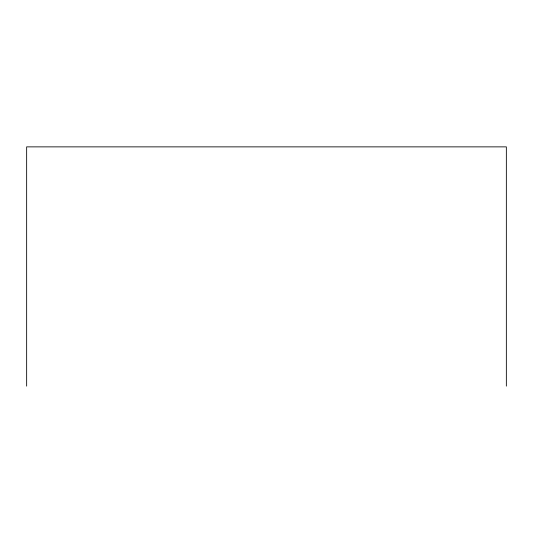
<?xml version="1.0" encoding="UTF-8"?>
<svg xmlns="http://www.w3.org/2000/svg" width="533" height="533" viewBox="0 0 533 533"><rect width="100%" height="100%" fill="white"/><g stroke="black" fill="none" stroke-linecap="round" stroke-linejoin="round"><path stroke-width="0.8" d="M506.35 386.132L506.35 146.868L26.65 146.868L26.65 386.132"/></g></svg>
